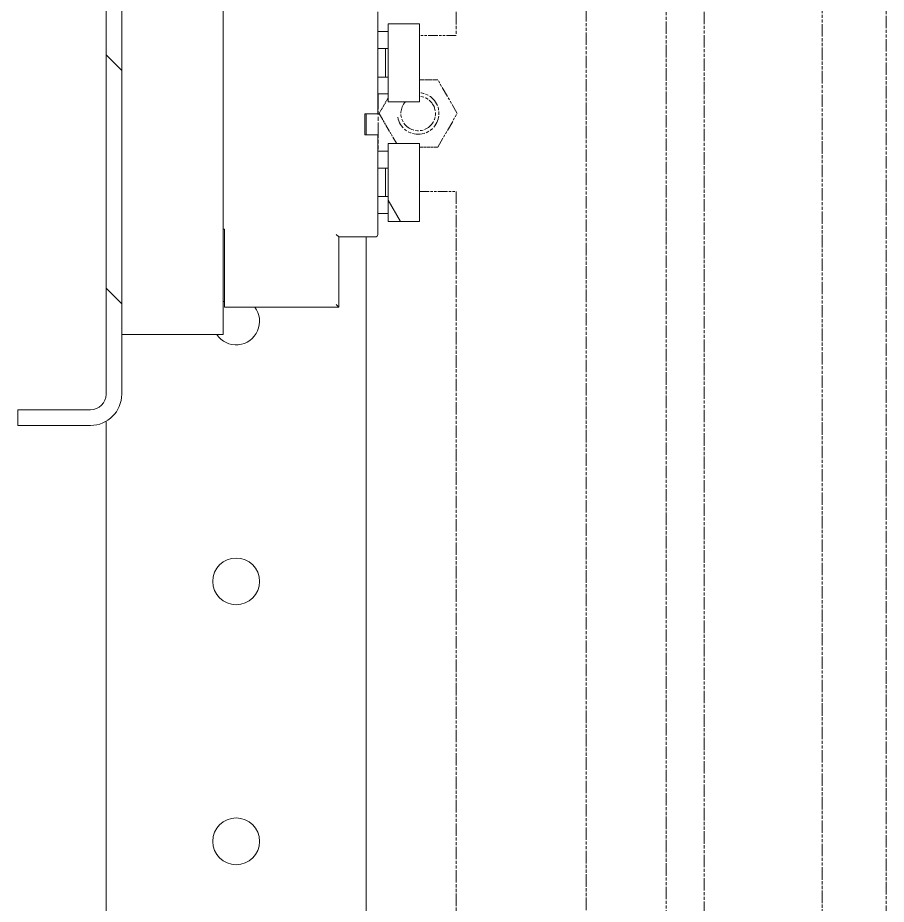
# Model space of a CAD drawing. Header units: millimetres. Extents: x 0 to 8410, y 0 to 5940.
# Drawn here: x 2560.6 to 2727.6, y 1973.7 to 2144.2 of the extents above; entities that cross this region are included whole.
import ezdxf

# ---------------------------------------------------------------- set-up
doc = ezdxf.new("R2010")
doc.units = ezdxf.units.MM
doc.header["$LTSCALE"] = 10
doc.linetypes.add('DOUBLE_DASH_CHAIN', pattern=[1.2403, 0.6614, -0.0827, 0.1654, -0.0827, 0.1654, -0.0827])
doc.layers.add('가시적인 것(ISO)', color=3, linetype='Continuous', lineweight=5, true_color=0x00ff00)
doc.layers.add('참조(ISO)', color=6, linetype='DOUBLE_DASH_CHAIN', lineweight=5, true_color=0xff00ff)
doc.layers.add('해치(ISO)', color=7, linetype='Continuous', lineweight=5)

msp = doc.modelspace()

# ---------------------------------------------------------------- hatches: boundary and pattern name
at = {"layer": '해치(ISO)'}
h = msp.add_hatch(dxfattribs=at)
h.set_pattern_fill('ANSI31', color=256, scale=254, angle=90.0002, style=0)
h.set_pattern_definition([(135.0002, (0, 0), (-22.45056, -22.45072), [])])
edge = h.paths.add_edge_path()
edge.add_line((2560.56, 2202.83), (2574.56, 2202.83))
edge.add_ellipse((2574.56, 2199.83), major_axis=(0, 3), ratio=1, start_angle=270, end_angle=360, ccw=False)
edge.add_line((2577.56, 2199.83), (2577.56, 2071.83))
edge.add_ellipse((2574.56, 2071.83), major_axis=(3, 0), ratio=1, start_angle=270, end_angle=360, ccw=False)
edge.add_line((2574.56, 2068.83), (2560.56, 2068.83))
edge.add_line((2560.56, 2068.83), (2560.56, 2065.83))
edge.add_line((2560.56, 2065.83), (2574.56, 2065.83))
edge.add_ellipse((2574.56, 2071.83), major_axis=(0, -6), ratio=1, start_angle=0, end_angle=90)
edge.add_line((2580.56, 2071.83), (2580.56, 2199.83))
edge.add_ellipse((2574.56, 2199.83), major_axis=(6, 0), ratio=1, start_angle=0, end_angle=90)
edge.add_line((2574.56, 2205.83), (2560.56, 2205.83))
edge.add_line((2560.56, 2205.83), (2560.56, 2202.83))
h = msp.add_hatch(dxfattribs=at)
h.set_pattern_fill('ANSI31', color=256, scale=254, angle=15, style=0)
h.set_pattern_definition([(60, (0, 0), (-27.4963, 15.875), [])])
h.paths.add_polyline_path([(2631.81, 2143.08), (2631.81, 2128.08), (2637.81, 2128.08), (2637.81, 2143.08)])
h = msp.add_hatch(dxfattribs=at)
h.set_pattern_fill('ANSI31', color=256, scale=254, angle=75.0002, style=0)
h.set_pattern_definition([(120.0002, (0, 0), (-27.49626, -15.87508), [])])
h.paths.add_polyline_path([(2631.81, 2120.08), (2631.81, 2105.08), (2637.81, 2105.08), (2637.81, 2120.08)])

# ---------------------------------------------------------------- linework, layer by layer
at = {"layer": '가시적인 것(ISO)'}
for p, q in [((2577.56, 2199.83), (2577.56, 2071.83)), ((2580.56, 2071.83), (2580.56, 2199.83)), ((2600.06, 2188.33), (2600.06, 2083.33)), ((2629.81, 2125.75), (2629.81, 2145.41)), ((2631.81, 2143.08), (2631.81, 2128.08)), ((2637.81, 2143.08), (2631.81, 2143.08)), ((2637.81, 2128.08), (2637.81, 2143.08)), ((2629.81, 2141.58), (2630.81, 2141.58)), ((2630.81, 2141.58), (2631.81, 2141.58)), ((2629.81, 2138.33), (2630.81, 2138.33)), ((2631.81, 2138.33), (2630.81, 2138.33)), ((2631.31, 2138.33), (2631.31, 2132.83)), ((2629.81, 2132.83), (2630.81, 2132.83)), ((2630.81, 2132.83), (2631.81, 2132.83)), ((2629.81, 2129.58), (2630.81, 2129.58)), ((2631.81, 2129.58), (2630.81, 2129.58)), ((2631.81, 2128.08), (2637.81, 2128.08)), ((2627.31, 2121.75), (2627.31, 2125.75)), ((2627.31, 2125.75), (2629.31, 2125.75)), ((2627.56, 2121.75), (2627.56, 2125.75)), ((2629.81, 2125.75), (2629.31, 2125.75)), ((2629.31, 2121.75), (2627.31, 2121.75)), ((2629.31, 2121.75), (2629.81, 2121.75)), ((2629.81, 2102.58), (2629.81, 2121.75)), ((2631.81, 2120.08), (2631.81, 2105.08)), ((2637.81, 2120.08), (2631.81, 2120.08)), ((2637.81, 2105.08), (2637.81, 2120.08)), ((2629.81, 2118.58), (2630.81, 2118.58)), ((2630.81, 2118.58), (2631.81, 2118.58)), ((2629.81, 2115.33), (2630.81, 2115.33)), ((2631.81, 2115.33), (2630.81, 2115.33)), ((2631.31, 2115.33), (2631.31, 2109.83)), ((2629.81, 2109.83), (2630.81, 2109.83)), ((2630.81, 2109.83), (2631.81, 2109.83)), ((2629.81, 2106.58), (2630.81, 2106.58)), ((2631.81, 2106.58), (2630.81, 2106.58)), ((2631.81, 2105.08), (2637.81, 2105.08)), ((2600.06, 2103.58), (2600.31, 2103.58)), ((2600.31, 2103.58), (2600.31, 2089.08)), ((2621.81, 2102.58), (2622.31, 2102.08)), ((2622.31, 2088.58), (2622.31, 2102.08)), ((2622.31, 2102.08), (2629.31, 2102.08)), ((2627.56, 1960.33), (2627.56, 2102.08)), ((2600.31, 2088.58), (2600.31, 2089.08)), ((2621.81, 2089.08), (2622.31, 2088.58)), ((2600.31, 2088.58), (2622.31, 2088.58)), ((2580.56, 2083.33), (2600.06, 2083.33)), ((2574.56, 2068.83), (2560.56, 2068.83)), ((2560.56, 2068.83), (2560.56, 2065.83)), ((2560.56, 2065.83), (2574.56, 2065.83)), ((2577.56, 1966.33), (2577.56, 2066.63))]:
    msp.add_line(p, q, dxfattribs=at)
for centre in [(2602.56, 2035.83), (2602.56, 1985.83)]:
    msp.add_circle(centre, 4.5, dxfattribs=at)
for centre, radius, start, end in [((2629.31, 2102.58), 0.5, 270, 0), ((2602.56, 2085.83), 4.5, 120, 123.749), ((2602.56, 2085.83), 4.5, 213.749, 37.6699), ((2574.56, 2071.83), 3, 270, 0), ((2574.56, 2071.83), 6, 270, 0)]:
    msp.add_arc(centre, radius, start, end, dxfattribs=at)
at = {"layer": '참조(ISO)', "ltscale": 0.363073}
msp.add_line((2727.56, 2554.43), (2727.56, 1000.83), dxfattribs=at)
at = {"layer": '참조(ISO)', "ltscale": 0.362627}
msp.add_line((2669.86, 1158.53), (2669.86, 2503.33), dxfattribs=at)
at = {"layer": '참조(ISO)', "ltscale": 0.362625}
msp.add_line((2685.26, 2503.33), (2685.26, 983.13), dxfattribs=at)
at = {"layer": '참조(ISO)', "ltscale": 0.36314}
for p, q in [((2692.56, 1048.53), (2692.56, 2503.33)), ((2715.26, 2503.33), (2715.26, 1048.53))]:
    msp.add_line(p, q, dxfattribs=at)
at = {"layer": '참조(ISO)', "ltscale": 0.36812}
msp.add_line((2644.86, 2227.58), (2644.86, 2140.83), dxfattribs=at)
at = {"layer": '참조(ISO)', "ltscale": 0.284205}
for p, q in [((2644.86, 2140.83), (2637.81, 2140.83)), ((2637.81, 2110.83), (2644.86, 2110.83))]:
    msp.add_line(p, q, dxfattribs=at)
at = {"layer": '참조(ISO)', "ltscale": 0.111086}
for p, q in [((2641.32, 2132.33), (2637.81, 2132.33)), ((2637.81, 2119.33), (2641.32, 2119.33))]:
    msp.add_line(p, q, dxfattribs=at)
at = {"layer": '참조(ISO)', "ltscale": 0.30257}
for p, q in [((2645.07, 2125.83), (2641.32, 2132.33)), ((2641.32, 2119.33), (2645.07, 2125.83))]:
    msp.add_line(p, q, dxfattribs=at)
at = {"layer": '참조(ISO)', "ltscale": 0.443441}
msp.add_line((2629.86, 2129.58), (2629.86, 2118.58), dxfattribs=at)
at = {"layer": '참조(ISO)', "ltscale": 0.111351}
msp.add_line((2631.81, 2128.87), (2630.06, 2125.83), dxfattribs=at)
at = {"layer": '참조(ISO)', "ltscale": 0.210654}
msp.add_line((2630.06, 2125.83), (2633.38, 2120.08), dxfattribs=at)
at = {"layer": '참조(ISO)', "ltscale": 0.362933}
msp.add_line((2644.86, 2110.83), (2644.86, 1183.53), dxfattribs=at)
at = {"layer": '참조(ISO)', "ltscale": 0.360825}
msp.add_arc((2637.56, 2125.83), 4, 190, 86.4167, dxfattribs=at)
at = {"layer": '참조(ISO)', "ltscale": 0.360457}
msp.add_arc((2637.56, 2125.83), 3.32, 137.3906, 85.686, dxfattribs=at)

doc.saveas('drawing.dxf')
